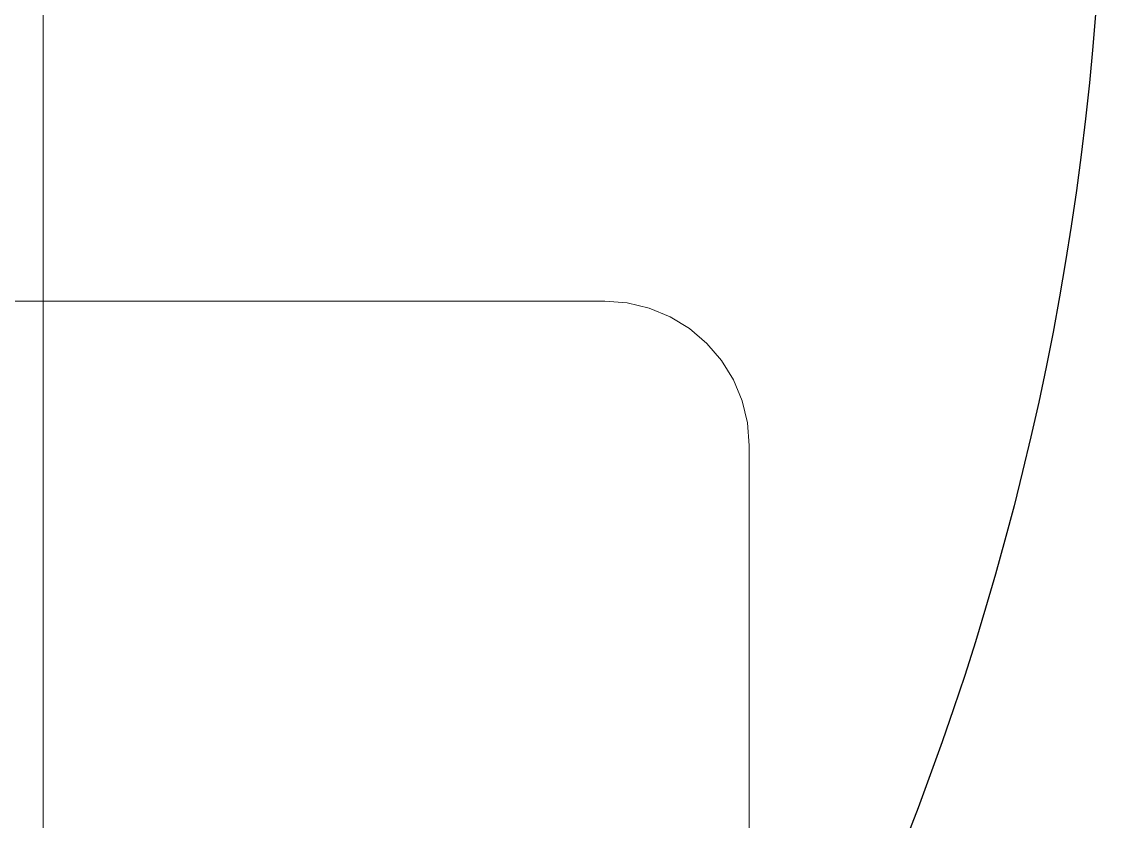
# Model space of a CAD drawing. Header units: centimetres. Extents: x -1762 to 3746, y -261 to 6534.
# Drawn here: x -1344.24 to -1329.26, y 5820.65 to 5831.73 of the extents above; entities that cross this region are included whole.
import ezdxf

# ---------------------------------------------------------------- set-up
doc = ezdxf.new("R2010")
doc.units = ezdxf.units.CM
doc.linetypes.add('Hidden', pattern=[0.714375, 0.47625, -0.238125])
for name, color, linetype, lineweight in [('A-ANNO-NOTE', 7, 'Continuous', 9), ('A-DETL-HDLN', 7, 'Hidden', 9), ('A-WALL', 7, 'Continuous', 9)]:
    doc.layers.add(name, color=color, linetype=linetype, lineweight=lineweight)
doc.layers.add('G-IMPT', color=7, linetype='Continuous', lineweight=9, true_color=0x007f7f)

# ---------------------------------------------------------------- blocks, each defined once
blk = doc.blocks.new('PQ_RVR_ARQ-01_ZZ_ZZ_MO_T_A_rvt-1-Planta bodega almacenamiento congelados')
at = {"layer": 'A-WALL', "color": 253, "true_color": 0xaaaaaa}
blk.add_line((-1343.944, 5872.727), (-1343.944, 5473.89), dxfattribs=at)
blk = doc.blocks.new('EQ-05-007 - EQ-05-007_dwg_Agrupar_318-1548993-Planta bodega almacenamiento congelados')
at = {"layer": 'A-DETL-HDLN'}
for p, q in [((0, 2), (0, 106)), ((0, 2), (0.025, 1.687)), ((0.098, 1.382), (0.025, 1.687)), ((0.218, 1.092), (0.098, 1.382)), ((0.218, 1.092), (0.382, 0.825)), ((0.586, 0.586), (0.382, 0.825)), ((0.824, 0.382), (0.586, 0.586)), ((1.092, 0.218), (0.824, 0.382)), ((1.382, 0.098), (1.092, 0.218)), ((1.687, 0.025), (1.382, 0.098)), ((2, 0), (1.687, 0.025)), ((26.9, 0), (2, 0))]:
    blk.add_line(p, q, dxfattribs=at)
at = {"layer": 'G-IMPT', "color": 9, "true_color": 0xc0c0c0}
for p, q in [((0, 2), (0, 106)), ((0, 2), (0.025, 1.687)), ((0.098, 1.382), (0.025, 1.687)), ((0.025, 1.687), (0.098, 1.382)), ((0.218, 1.092), (0.098, 1.382)), ((0.218, 1.092), (0.382, 0.825)), ((0.586, 0.586), (0.382, 0.825)), ((0.382, 0.825), (0.586, 0.586)), ((0.824, 0.382), (0.586, 0.586)), ((0.824, 0.382), (0.586, 0.586)), ((1.092, 0.218), (0.824, 0.382)), ((0.824, 0.382), (1.092, 0.218)), ((1.382, 0.098), (1.092, 0.218)), ((1.687, 0.025), (1.382, 0.098)), ((2, 0), (1.687, 0.025)), ((1.687, 0.025), (2, 0)), ((26.9, 0), (2, 0)), ((26.9, 0), (2, 0))]:
    blk.add_line(p, q, dxfattribs=at)
at = {"layer": 'G-IMPT', "color": 9, "true_color": 0xc0c0c0, "flags": 128}
for points in [[(26.9, 0), (2, 0), (1.687, 0.025), (1.382, 0.098), (1.092, 0.218), (0.824, 0.382), (0.586, 0.586), (0.382, 0.825), (0.218, 1.092), (0.098, 1.382), (0.025, 1.687), (0, 2), (0, 106), (0.025, 106.313), (0.098, 106.618), (0.218, 106.908), (0.382, 107.176), (0.586, 107.414), (0.824, 107.618), (1.092, 107.782), (1.382, 107.902), (1.687, 107.976), (2, 108), (26.837, 108)], [(0.025, 1.687), (0, 2), (0, 106)], [(0.098, 1.382), (0.218, 1.092), (0.382, 0.825)], [(1.092, 0.218), (1.382, 0.098), (1.687, 0.025)]]:
    blk.add_lwpolyline(points, dxfattribs=at)
blk = doc.blocks.new('EQ-05-007 - EQ-05-007_dwg_011_ENZUNCHADOR_dwg-1549000-Planta bodega almacenamiento congelados')
blk.add_blockref('EQ-05-007 - EQ-05-007_dwg_Agrupar_318-1548993-Planta bodega almacenamiento congelados', (0, 0))
blk = doc.blocks.new('EQ-05-007 - EQ-05-007_dwg-1548992-Planta bodega almacenamiento congelados')
blk.add_blockref('EQ-05-007 - EQ-05-007_dwg_011_ENZUNCHADOR_dwg-1549000-Planta bodega almacenamiento congelados', (0, 0))
blk = doc.blocks.new('EQ-05-007 - EQ-05-007-1549005-Planta bodega almacenamiento congelados')
blk.add_blockref('EQ-05-007 - EQ-05-007_dwg-1548992-Planta bodega almacenamiento congelados', (0, 0))

msp = doc.modelspace()

# ---------------------------------------------------------------- linework, layer by layer
at = {"layer": 'A-ANNO-NOTE', "color": 96, "lineweight": 25, "true_color": 0x008000}
msp.add_circle((-1368.944, 5834.942), 39.687, dxfattribs=at)

# ---------------------------------------------------------------- block references
at = {"lineweight": 5}
msp.add_blockref('PQ_RVR_ARQ-01_ZZ_ZZ_MO_T_A_rvt-1-Planta bodega almacenamiento congelados', (0, 0), dxfattribs=at)
at = {"layer": 'A-DETL-HDLN', "rotation": 180}
msp.add_blockref('EQ-05-007 - EQ-05-007-1549005-Planta bodega almacenamiento congelados', (-1334.172, 5827.86), dxfattribs=at)

doc.saveas('drawing.dxf')
